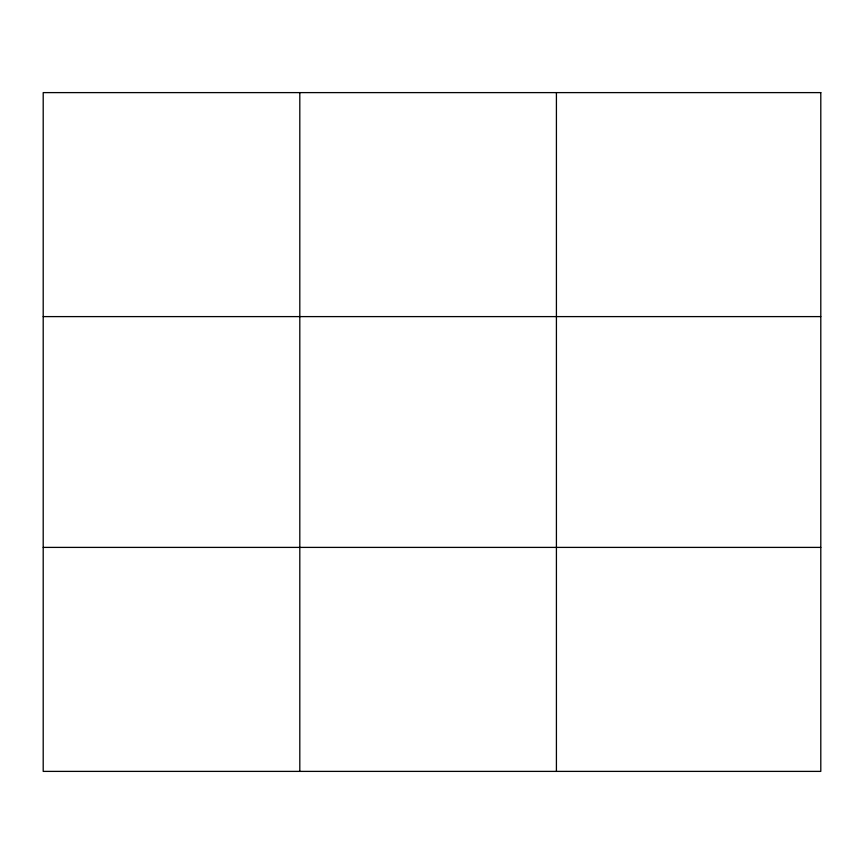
<?xml version="1.0" encoding="UTF-8"?>
<svg xmlns="http://www.w3.org/2000/svg" width="864" height="864" viewBox="0 0 864 864"><rect width="100%" height="100%" fill="white"/><g stroke="black" fill="none" stroke-linecap="round" stroke-linejoin="round"><path stroke-width="1.3" d="M299.808 771.39L299.808 92.61M556.416 771.39L556.416 92.61M43.2 316.602L820.8 316.602M43.2 547.398L820.8 547.398M820.8 92.61L820.8 771.39L43.2 771.39L43.2 92.61L820.8 92.61"/></g></svg>
